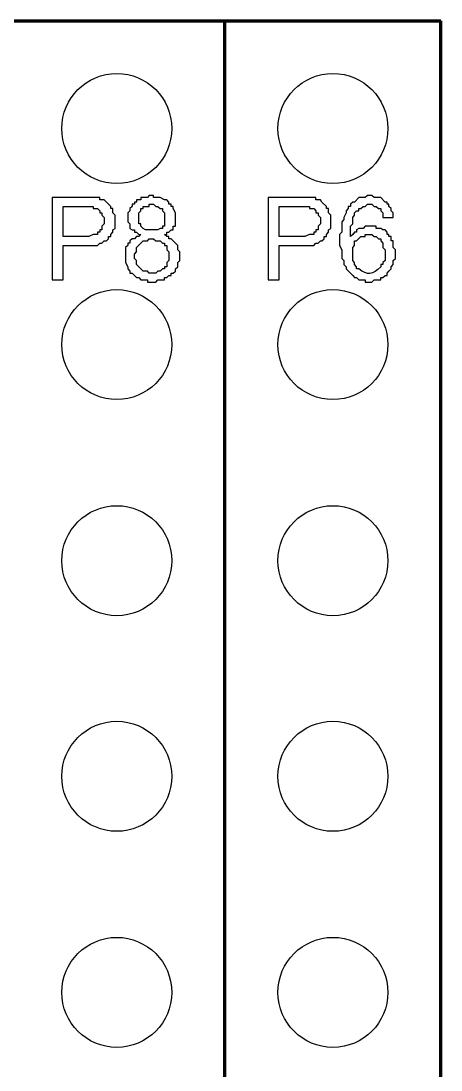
# Model space of a CAD drawing. Header units: millimetres. Extents: x -109 to -14.2, y -107.5 to -24.7.
# Drawn here: x -71.87 to -66.93, y -53.06 to -40.72 of the extents above; entities that cross this region are included whole.
import ezdxf

# ---------------------------------------------------------------- set-up
doc = ezdxf.new("R2010")
doc.units = ezdxf.units.MM
doc.header["$MEASUREMENT"] = 0
doc.layers.add('layer 1', color=7, linetype='Continuous')

msp = doc.modelspace()

# ---------------------------------------------------------------- linework, layer by layer
at = {"layer": 'layer 1', "color": 0}
for centre in [(-70.745, -41.98), (-68.202, -41.98), (-70.745, -44.523), (-68.202, -44.523), (-70.745, -47.065), (-68.202, -47.065), (-70.745, -49.602), (-68.202, -49.602), (-70.745, -52.144), (-68.202, -52.144)]:
    msp.add_ellipse(centre, major_axis=(0, 0.647), ratio=1, dxfattribs=at)
at = {"layer": 'layer 1', "color": 0, "lineweight": 80}
msp.add_open_spline([(-80.651, -40.715), (-80.651, -40.715), (-72.009, -40.715), (-72.009, -40.715), (-72.009, -40.715), (-72.009, -40.715), (-69.473, -40.715), (-69.473, -40.715)], degree=3, knots=[0, 0, 0, 0, 0.333333, 0.333333, 0.333333, 0.333333, 1, 1, 1, 1], dxfattribs=at)
for points in [[(-69.473, -91.504), (-69.473, -91.504), (-69.473, -40.715), (-69.473, -40.715)], [(-69.473, -91.504), (-69.473, -91.504), (-69.473, -40.715), (-69.473, -40.715)], [(-69.473, -40.715), (-69.473, -40.715), (-66.931, -40.715), (-66.931, -40.715)], [(-66.931, -91.504), (-66.931, -91.504), (-66.931, -40.715), (-66.931, -40.715)]]:
    msp.add_open_spline(points, degree=3, dxfattribs=at)
at = {"layer": 'layer 1', "color": 0}
for points, knots in [([(-71.506, -43.761), (-71.506, -43.761), (-71.506, -42.793), (-71.506, -42.793), (-71.506, -42.793), (-71.506, -42.793), (-71.151, -42.793), (-71.151, -42.793), (-71.151, -42.793), (-71.091, -42.793), (-71.031, -42.793), (-70.97, -42.793), (-70.97, -42.793), (-70.97, -42.793), (-70.945, -42.793), (-70.945, -42.793), (-70.945, -42.793), (-70.945, -42.793), (-70.945, -42.819), (-70.945, -42.819), (-70.945, -42.819), (-70.945, -42.819), (-70.893, -42.819), (-70.893, -42.819), (-70.893, -42.819), (-70.893, -42.819), (-70.816, -42.896), (-70.816, -42.896), (-70.816, -42.896), (-70.816, -42.896), (-70.816, -42.922), (-70.816, -42.922), (-70.816, -42.922), (-70.816, -42.922), (-70.79, -42.922), (-70.79, -42.922), (-70.79, -42.922), (-70.79, -42.922), (-70.79, -42.974), (-70.79, -42.974), (-70.79, -42.974), (-70.79, -42.974), (-70.764, -43), (-70.764, -43), (-70.764, -43), (-70.764, -43), (-70.764, -43.155), (-70.764, -43.155), (-70.764, -43.155), (-70.764, -43.155), (-70.79, -43.174), (-70.79, -43.174), (-70.79, -43.174), (-70.79, -43.174), (-70.79, -43.2), (-70.79, -43.2), (-70.79, -43.2), (-70.79, -43.2), (-70.816, -43.226), (-70.816, -43.226), (-70.816, -43.226), (-70.816, -43.226), (-70.816, -43.251), (-70.816, -43.251), (-70.816, -43.251), (-70.816, -43.251), (-70.841, -43.251), (-70.841, -43.251), (-70.841, -43.251), (-70.841, -43.251), (-70.841, -43.277), (-70.841, -43.277), (-70.841, -43.277), (-70.841, -43.277), (-70.867, -43.303), (-70.867, -43.303), (-70.867, -43.303), (-70.867, -43.303), (-70.893, -43.303), (-70.893, -43.303), (-70.893, -43.303), (-70.893, -43.303), (-70.919, -43.329), (-70.919, -43.329), (-70.919, -43.329), (-70.919, -43.329), (-70.945, -43.329), (-70.945, -43.329), (-70.945, -43.329), (-70.945, -43.329), (-70.97, -43.355), (-70.97, -43.355), (-70.97, -43.355), (-70.97, -43.355), (-71.377, -43.355), (-71.377, -43.355), (-71.377, -43.355), (-71.377, -43.355), (-71.377, -43.761), (-71.377, -43.761), (-71.377, -43.761), (-71.377, -43.761), (-71.506, -43.761), (-71.506, -43.761)], [0, 0, 0, 0, 0.037037, 0.037037, 0.037037, 0.037037, 0.074074, 0.074074, 0.074074, 0.074074, 0.111111, 0.111111, 0.111111, 0.111111, 0.148148, 0.148148, 0.148148, 0.148148, 0.185185, 0.185185, 0.185185, 0.185185, 0.222222, 0.222222, 0.222222, 0.222222, 0.259259, 0.259259, 0.259259, 0.259259, 0.296296, 0.296296, 0.296296, 0.296296, 0.333333, 0.333333, 0.333333, 0.333333, 0.37037, 0.37037, 0.37037, 0.37037, 0.407407, 0.407407, 0.407407, 0.407407, 0.444444, 0.444444, 0.444444, 0.444444, 0.481481, 0.481481, 0.481481, 0.481481, 0.518519, 0.518519, 0.518519, 0.518519, 0.555556, 0.555556, 0.555556, 0.555556, 0.592593, 0.592593, 0.592593, 0.592593, 0.62963, 0.62963, 0.62963, 0.62963, 0.666667, 0.666667, 0.666667, 0.666667, 0.703704, 0.703704, 0.703704, 0.703704, 0.740741, 0.740741, 0.740741, 0.740741, 0.777778, 0.777778, 0.777778, 0.777778, 0.814815, 0.814815, 0.814815, 0.814815, 0.851852, 0.851852, 0.851852, 0.851852, 0.888889, 0.888889, 0.888889, 0.888889, 0.925926, 0.925926, 0.925926, 0.925926, 1, 1, 1, 1]), ([(-70.461, -43.226), (-70.461, -43.226), (-70.486, -43.226), (-70.486, -43.226), (-70.486, -43.226), (-70.486, -43.226), (-70.512, -43.2), (-70.512, -43.2), (-70.512, -43.2), (-70.512, -43.2), (-70.538, -43.2), (-70.538, -43.2), (-70.538, -43.2), (-70.538, -43.2), (-70.538, -43.174), (-70.538, -43.174), (-70.538, -43.174), (-70.538, -43.174), (-70.564, -43.174), (-70.564, -43.174), (-70.564, -43.174), (-70.564, -43.174), (-70.59, -43.155), (-70.59, -43.155), (-70.59, -43.155), (-70.59, -43.155), (-70.59, -43.103), (-70.59, -43.103), (-70.59, -43.103), (-70.59, -43.103), (-70.616, -43.077), (-70.616, -43.077), (-70.616, -43.077), (-70.616, -43.077), (-70.616, -42.974), (-70.616, -42.974), (-70.616, -42.974), (-70.616, -42.974), (-70.59, -42.948), (-70.59, -42.948), (-70.59, -42.948), (-70.59, -42.948), (-70.59, -42.922), (-70.59, -42.922), (-70.59, -42.922), (-70.59, -42.922), (-70.564, -42.896), (-70.564, -42.896), (-70.564, -42.896), (-70.564, -42.896), (-70.564, -42.871), (-70.564, -42.871), (-70.564, -42.871), (-70.564, -42.871), (-70.538, -42.871), (-70.538, -42.871), (-70.538, -42.871), (-70.538, -42.871), (-70.538, -42.845), (-70.538, -42.845), (-70.538, -42.845), (-70.538, -42.845), (-70.512, -42.845), (-70.512, -42.845), (-70.512, -42.845), (-70.512, -42.845), (-70.512, -42.819), (-70.512, -42.819), (-70.512, -42.819), (-70.512, -42.819), (-70.461, -42.819), (-70.461, -42.819), (-70.461, -42.819), (-70.461, -42.819), (-70.461, -42.793), (-70.461, -42.793), (-70.461, -42.793), (-70.461, -42.793), (-70.383, -42.793), (-70.383, -42.793), (-70.383, -42.793), (-70.383, -42.793), (-70.364, -42.767), (-70.364, -42.767), (-70.364, -42.767), (-70.364, -42.767), (-70.312, -42.767), (-70.312, -42.767), (-70.312, -42.767), (-70.312, -42.767), (-70.312, -42.793), (-70.312, -42.793), (-70.312, -42.793), (-70.312, -42.793), (-70.235, -42.793), (-70.235, -42.793), (-70.235, -42.793), (-70.235, -42.793), (-70.183, -42.819), (-70.183, -42.819), (-70.183, -42.819), (-70.183, -42.819), (-70.157, -42.819), (-70.157, -42.819), (-70.157, -42.819), (-70.157, -42.819), (-70.132, -42.845), (-70.132, -42.845), (-70.132, -42.845), (-70.132, -42.845), (-70.132, -42.871), (-70.132, -42.871), (-70.132, -42.871), (-70.132, -42.871), (-70.106, -42.871), (-70.106, -42.871), (-70.106, -42.871), (-70.106, -42.871), (-70.106, -42.896), (-70.106, -42.896), (-70.106, -42.896), (-70.106, -42.896), (-70.08, -42.896), (-70.08, -42.896), (-70.08, -42.896), (-70.08, -42.896), (-70.08, -42.922), (-70.08, -42.922), (-70.08, -42.922), (-70.08, -42.922), (-70.054, -42.974), (-70.054, -42.974), (-70.054, -42.974), (-70.054, -42.974), (-70.054, -43.129), (-70.054, -43.129), (-70.054, -43.129), (-70.054, -43.129), (-70.08, -43.129), (-70.08, -43.129), (-70.08, -43.129), (-70.08, -43.129), (-70.08, -43.174), (-70.08, -43.174), (-70.08, -43.174), (-70.08, -43.174), (-70.106, -43.174), (-70.106, -43.174), (-70.106, -43.174), (-70.106, -43.174), (-70.132, -43.2), (-70.132, -43.2), (-70.132, -43.2), (-70.132, -43.2), (-70.157, -43.2), (-70.157, -43.2), (-70.157, -43.2), (-70.157, -43.2), (-70.157, -43.226), (-70.157, -43.226), (-70.157, -43.226), (-70.157, -43.226), (-70.183, -43.226), (-70.183, -43.226), (-70.183, -43.226), (-70.183, -43.226), (-70.157, -43.251), (-70.157, -43.251), (-70.157, -43.251), (-70.157, -43.251), (-70.132, -43.251), (-70.132, -43.251), (-70.132, -43.251), (-70.132, -43.251), (-70.132, -43.277), (-70.132, -43.277), (-70.132, -43.277), (-70.132, -43.277), (-70.106, -43.277), (-70.106, -43.277), (-70.106, -43.277), (-70.106, -43.277), (-70.028, -43.355), (-70.028, -43.355), (-70.028, -43.355), (-70.028, -43.355), (-70.028, -43.406), (-70.028, -43.406), (-70.028, -43.406), (-70.028, -43.406), (-70.002, -43.432), (-70.002, -43.432), (-70.002, -43.432), (-70.002, -43.432), (-70.002, -43.535), (-70.002, -43.535), (-70.002, -43.535), (-70.002, -43.535), (-70.028, -43.555), (-70.028, -43.555), (-70.028, -43.555), (-70.028, -43.555), (-70.028, -43.606), (-70.028, -43.606), (-70.028, -43.606), (-70.028, -43.606), (-70.054, -43.632), (-70.054, -43.632), (-70.054, -43.632), (-70.054, -43.632), (-70.054, -43.658), (-70.054, -43.658), (-70.054, -43.658), (-70.054, -43.658), (-70.08, -43.684), (-70.08, -43.684), (-70.08, -43.684), (-70.08, -43.684), (-70.106, -43.684), (-70.106, -43.684), (-70.106, -43.684), (-70.106, -43.684), (-70.106, -43.71), (-70.106, -43.71), (-70.106, -43.71), (-70.106, -43.71), (-70.132, -43.71), (-70.132, -43.71), (-70.132, -43.71), (-70.132, -43.71), (-70.157, -43.735), (-70.157, -43.735), (-70.157, -43.735), (-70.157, -43.735), (-70.183, -43.735), (-70.183, -43.735), (-70.183, -43.735), (-70.183, -43.735), (-70.183, -43.761), (-70.183, -43.761), (-70.183, -43.761), (-70.183, -43.761), (-70.261, -43.761), (-70.261, -43.761), (-70.261, -43.761), (-70.261, -43.761), (-70.286, -43.787), (-70.286, -43.787), (-70.286, -43.787), (-70.286, -43.787), (-70.383, -43.787), (-70.383, -43.787), (-70.383, -43.787), (-70.383, -43.787), (-70.383, -43.761), (-70.383, -43.761), (-70.383, -43.761), (-70.383, -43.761), (-70.461, -43.761), (-70.461, -43.761), (-70.461, -43.761), (-70.461, -43.761), (-70.486, -43.735), (-70.486, -43.735), (-70.486, -43.735), (-70.486, -43.735), (-70.512, -43.735), (-70.512, -43.735), (-70.512, -43.735), (-70.512, -43.735), (-70.564, -43.684), (-70.564, -43.684), (-70.564, -43.684), (-70.564, -43.684), (-70.59, -43.684), (-70.59, -43.684), (-70.59, -43.684), (-70.59, -43.684), (-70.59, -43.658), (-70.59, -43.658), (-70.59, -43.658), (-70.59, -43.658), (-70.616, -43.632), (-70.616, -43.632), (-70.616, -43.632), (-70.616, -43.632), (-70.616, -43.606), (-70.616, -43.606), (-70.616, -43.606), (-70.616, -43.606), (-70.641, -43.555), (-70.641, -43.555), (-70.641, -43.555), (-70.641, -43.555), (-70.641, -43.381), (-70.641, -43.381), (-70.641, -43.381), (-70.641, -43.381), (-70.616, -43.355), (-70.616, -43.355), (-70.616, -43.355), (-70.616, -43.355), (-70.616, -43.329), (-70.616, -43.329), (-70.616, -43.329), (-70.616, -43.329), (-70.59, -43.329), (-70.59, -43.329), (-70.59, -43.329), (-70.59, -43.329), (-70.59, -43.303), (-70.59, -43.303), (-70.59, -43.303), (-70.59, -43.303), (-70.564, -43.277), (-70.564, -43.277), (-70.564, -43.277), (-70.564, -43.277), (-70.538, -43.277), (-70.538, -43.277), (-70.538, -43.277), (-70.538, -43.277), (-70.512, -43.251), (-70.512, -43.251), (-70.512, -43.251), (-70.512, -43.251), (-70.486, -43.251), (-70.486, -43.251), (-70.486, -43.251), (-70.486, -43.251), (-70.461, -43.226), (-70.461, -43.226)], [0, 0, 0, 0, 0.011905, 0.011905, 0.011905, 0.011905, 0.02381, 0.02381, 0.02381, 0.02381, 0.035714, 0.035714, 0.035714, 0.035714, 0.047619, 0.047619, 0.047619, 0.047619, 0.059524, 0.059524, 0.059524, 0.059524, 0.071429, 0.071429, 0.071429, 0.071429, 0.083333, 0.083333, 0.083333, 0.083333, 0.095238, 0.095238, 0.095238, 0.095238, 0.107143, 0.107143, 0.107143, 0.107143, 0.119048, 0.119048, 0.119048, 0.119048, 0.130952, 0.130952, 0.130952, 0.130952, 0.142857, 0.142857, 0.142857, 0.142857, 0.154762, 0.154762, 0.154762, 0.154762, 0.166667, 0.166667, 0.166667, 0.166667, 0.178571, 0.178571, 0.178571, 0.178571, 0.190476, 0.190476, 0.190476, 0.190476, 0.202381, 0.202381, 0.202381, 0.202381, 0.214286, 0.214286, 0.214286, 0.214286, 0.22619, 0.22619, 0.22619, 0.22619, 0.238095, 0.238095, 0.238095, 0.238095, 0.25, 0.25, 0.25, 0.25, 0.261905, 0.261905, 0.261905, 0.261905, 0.27381, 0.27381, 0.27381, 0.27381, 0.285714, 0.285714, 0.285714, 0.285714, 0.297619, 0.297619, 0.297619, 0.297619, 0.309524, 0.309524, 0.309524, 0.309524, 0.321429, 0.321429, 0.321429, 0.321429, 0.333333, 0.333333, 0.333333, 0.333333, 0.345238, 0.345238, 0.345238, 0.345238, 0.357143, 0.357143, 0.357143, 0.357143, 0.369048, 0.369048, 0.369048, 0.369048, 0.380952, 0.380952, 0.380952, 0.380952, 0.392857, 0.392857, 0.392857, 0.392857, 0.404762, 0.404762, 0.404762, 0.404762, 0.416667, 0.416667, 0.416667, 0.416667, 0.428571, 0.428571, 0.428571, 0.428571, 0.440476, 0.440476, 0.440476, 0.440476, 0.452381, 0.452381, 0.452381, 0.452381, 0.464286, 0.464286, 0.464286, 0.464286, 0.47619, 0.47619, 0.47619, 0.47619, 0.488095, 0.488095, 0.488095, 0.488095, 0.5, 0.5, 0.5, 0.5, 0.511905, 0.511905, 0.511905, 0.511905, 0.52381, 0.52381, 0.52381, 0.52381, 0.535714, 0.535714, 0.535714, 0.535714, 0.547619, 0.547619, 0.547619, 0.547619, 0.559524, 0.559524, 0.559524, 0.559524, 0.571429, 0.571429, 0.571429, 0.571429, 0.583333, 0.583333, 0.583333, 0.583333, 0.595238, 0.595238, 0.595238, 0.595238, 0.607143, 0.607143, 0.607143, 0.607143, 0.619048, 0.619048, 0.619048, 0.619048, 0.630952, 0.630952, 0.630952, 0.630952, 0.642857, 0.642857, 0.642857, 0.642857, 0.654762, 0.654762, 0.654762, 0.654762, 0.666667, 0.666667, 0.666667, 0.666667, 0.678571, 0.678571, 0.678571, 0.678571, 0.690476, 0.690476, 0.690476, 0.690476, 0.702381, 0.702381, 0.702381, 0.702381, 0.714286, 0.714286, 0.714286, 0.714286, 0.72619, 0.72619, 0.72619, 0.72619, 0.738095, 0.738095, 0.738095, 0.738095, 0.75, 0.75, 0.75, 0.75, 0.761905, 0.761905, 0.761905, 0.761905, 0.77381, 0.77381, 0.77381, 0.77381, 0.785714, 0.785714, 0.785714, 0.785714, 0.797619, 0.797619, 0.797619, 0.797619, 0.809524, 0.809524, 0.809524, 0.809524, 0.821429, 0.821429, 0.821429, 0.821429, 0.833333, 0.833333, 0.833333, 0.833333, 0.845238, 0.845238, 0.845238, 0.845238, 0.857143, 0.857143, 0.857143, 0.857143, 0.869048, 0.869048, 0.869048, 0.869048, 0.880952, 0.880952, 0.880952, 0.880952, 0.892857, 0.892857, 0.892857, 0.892857, 0.904762, 0.904762, 0.904762, 0.904762, 0.916667, 0.916667, 0.916667, 0.916667, 0.928571, 0.928571, 0.928571, 0.928571, 0.940476, 0.940476, 0.940476, 0.940476, 0.952381, 0.952381, 0.952381, 0.952381, 0.964286, 0.964286, 0.964286, 0.964286, 0.97619, 0.97619, 0.97619, 0.97619, 1, 1, 1, 1]), ([(-68.963, -43.761), (-68.963, -43.761), (-68.963, -42.793), (-68.963, -42.793), (-68.963, -42.793), (-68.963, -42.793), (-68.609, -42.793), (-68.609, -42.793), (-68.609, -42.793), (-68.548, -42.793), (-68.488, -42.793), (-68.428, -42.793), (-68.428, -42.793), (-68.428, -42.793), (-68.402, -42.793), (-68.402, -42.793), (-68.402, -42.793), (-68.402, -42.793), (-68.402, -42.819), (-68.402, -42.819), (-68.402, -42.819), (-68.402, -42.819), (-68.35, -42.819), (-68.35, -42.819), (-68.35, -42.819), (-68.35, -42.819), (-68.331, -42.845), (-68.331, -42.845), (-68.331, -42.845), (-68.331, -42.845), (-68.279, -42.896), (-68.279, -42.896), (-68.279, -42.896), (-68.279, -42.896), (-68.279, -42.922), (-68.279, -42.922), (-68.279, -42.922), (-68.279, -42.922), (-68.254, -42.922), (-68.254, -42.922), (-68.254, -42.922), (-68.254, -42.922), (-68.254, -42.974), (-68.254, -42.974), (-68.254, -42.974), (-68.254, -42.974), (-68.228, -43), (-68.228, -43), (-68.228, -43), (-68.228, -43), (-68.228, -43.155), (-68.228, -43.155), (-68.228, -43.155), (-68.228, -43.155), (-68.254, -43.174), (-68.254, -43.174), (-68.254, -43.174), (-68.254, -43.174), (-68.254, -43.2), (-68.254, -43.2), (-68.254, -43.2), (-68.254, -43.2), (-68.279, -43.226), (-68.279, -43.226), (-68.279, -43.226), (-68.279, -43.226), (-68.279, -43.251), (-68.279, -43.251), (-68.279, -43.251), (-68.279, -43.251), (-68.305, -43.251), (-68.305, -43.251), (-68.305, -43.251), (-68.305, -43.251), (-68.305, -43.277), (-68.305, -43.277), (-68.305, -43.277), (-68.305, -43.277), (-68.331, -43.303), (-68.331, -43.303), (-68.331, -43.303), (-68.331, -43.303), (-68.35, -43.303), (-68.35, -43.303), (-68.35, -43.303), (-68.35, -43.303), (-68.376, -43.329), (-68.376, -43.329), (-68.376, -43.329), (-68.376, -43.329), (-68.402, -43.329), (-68.402, -43.329), (-68.402, -43.329), (-68.402, -43.329), (-68.428, -43.355), (-68.428, -43.355), (-68.428, -43.355), (-68.428, -43.355), (-68.834, -43.355), (-68.834, -43.355), (-68.834, -43.355), (-68.834, -43.355), (-68.834, -43.761), (-68.834, -43.761), (-68.834, -43.761), (-68.834, -43.761), (-68.963, -43.761), (-68.963, -43.761)], [0, 0, 0, 0, 0.035714, 0.035714, 0.035714, 0.035714, 0.071429, 0.071429, 0.071429, 0.071429, 0.107143, 0.107143, 0.107143, 0.107143, 0.142857, 0.142857, 0.142857, 0.142857, 0.178571, 0.178571, 0.178571, 0.178571, 0.214286, 0.214286, 0.214286, 0.214286, 0.25, 0.25, 0.25, 0.25, 0.285714, 0.285714, 0.285714, 0.285714, 0.321429, 0.321429, 0.321429, 0.321429, 0.357143, 0.357143, 0.357143, 0.357143, 0.392857, 0.392857, 0.392857, 0.392857, 0.428571, 0.428571, 0.428571, 0.428571, 0.464286, 0.464286, 0.464286, 0.464286, 0.5, 0.5, 0.5, 0.5, 0.535714, 0.535714, 0.535714, 0.535714, 0.571429, 0.571429, 0.571429, 0.571429, 0.607143, 0.607143, 0.607143, 0.607143, 0.642857, 0.642857, 0.642857, 0.642857, 0.678571, 0.678571, 0.678571, 0.678571, 0.714286, 0.714286, 0.714286, 0.714286, 0.75, 0.75, 0.75, 0.75, 0.785714, 0.785714, 0.785714, 0.785714, 0.821429, 0.821429, 0.821429, 0.821429, 0.857143, 0.857143, 0.857143, 0.857143, 0.892857, 0.892857, 0.892857, 0.892857, 0.928571, 0.928571, 0.928571, 0.928571, 1, 1, 1, 1]), ([(-67.492, -43.026), (-67.492, -43.026), (-67.615, -43.026), (-67.615, -43.026), (-67.615, -43.026), (-67.615, -43.026), (-67.615, -42.974), (-67.615, -42.974), (-67.615, -42.974), (-67.615, -42.974), (-67.64, -42.948), (-67.64, -42.948), (-67.64, -42.948), (-67.64, -42.948), (-67.64, -42.922), (-67.64, -42.922), (-67.64, -42.922), (-67.64, -42.922), (-67.666, -42.922), (-67.666, -42.922), (-67.666, -42.922), (-67.666, -42.922), (-67.692, -42.896), (-67.692, -42.896), (-67.692, -42.896), (-67.692, -42.896), (-67.718, -42.896), (-67.718, -42.896), (-67.718, -42.896), (-67.718, -42.896), (-67.744, -42.871), (-67.744, -42.871), (-67.744, -42.871), (-67.744, -42.871), (-67.795, -42.871), (-67.795, -42.871), (-67.795, -42.871), (-67.795, -42.871), (-67.821, -42.896), (-67.821, -42.896), (-67.821, -42.896), (-67.821, -42.896), (-67.847, -42.896), (-67.847, -42.896), (-67.847, -42.896), (-67.847, -42.896), (-67.873, -42.922), (-67.873, -42.922), (-67.873, -42.922), (-67.873, -42.922), (-67.899, -42.922), (-67.899, -42.922), (-67.899, -42.922), (-67.899, -42.922), (-67.899, -42.948), (-67.899, -42.948), (-67.899, -42.948), (-67.899, -42.948), (-67.924, -42.948), (-67.924, -42.948), (-67.924, -42.948), (-67.924, -42.948), (-67.95, -42.974), (-67.95, -42.974), (-67.95, -42.974), (-67.95, -42.974), (-67.95, -43), (-67.95, -43), (-67.95, -43), (-67.95, -43), (-67.97, -43.026), (-67.97, -43.026), (-67.97, -43.026), (-67.97, -43.026), (-67.97, -43.103), (-67.97, -43.103), (-67.97, -43.103), (-67.97, -43.103), (-67.995, -43.129), (-67.995, -43.129), (-67.995, -43.129), (-67.995, -43.129), (-67.995, -43.251), (-67.995, -43.251), (-67.995, -43.251), (-67.995, -43.251), (-67.97, -43.226), (-67.97, -43.226), (-67.97, -43.226), (-67.97, -43.226), (-67.95, -43.2), (-67.95, -43.2), (-67.95, -43.2), (-67.95, -43.2), (-67.924, -43.2), (-67.924, -43.2), (-67.924, -43.2), (-67.924, -43.2), (-67.924, -43.174), (-67.924, -43.174), (-67.924, -43.174), (-67.924, -43.174), (-67.899, -43.155), (-67.899, -43.155), (-67.899, -43.155), (-67.899, -43.155), (-67.847, -43.155), (-67.847, -43.155), (-67.847, -43.155), (-67.847, -43.155), (-67.821, -43.129), (-67.821, -43.129), (-67.821, -43.129), (-67.821, -43.129), (-67.692, -43.129), (-67.692, -43.129), (-67.692, -43.129), (-67.692, -43.129), (-67.692, -43.155), (-67.692, -43.155), (-67.692, -43.155), (-67.692, -43.155), (-67.64, -43.155), (-67.64, -43.155), (-67.64, -43.155), (-67.64, -43.155), (-67.615, -43.174), (-67.615, -43.174), (-67.615, -43.174), (-67.615, -43.174), (-67.589, -43.174), (-67.589, -43.174), (-67.589, -43.174), (-67.589, -43.174), (-67.563, -43.2), (-67.563, -43.2), (-67.563, -43.2), (-67.563, -43.2), (-67.563, -43.226), (-67.563, -43.226), (-67.563, -43.226), (-67.563, -43.226), (-67.544, -43.226), (-67.544, -43.226), (-67.544, -43.226), (-67.544, -43.226), (-67.544, -43.251), (-67.544, -43.251), (-67.544, -43.251), (-67.544, -43.251), (-67.518, -43.251), (-67.518, -43.251), (-67.518, -43.251), (-67.518, -43.251), (-67.518, -43.303), (-67.518, -43.303), (-67.518, -43.303), (-67.518, -43.303), (-67.492, -43.303), (-67.492, -43.303), (-67.492, -43.303), (-67.492, -43.303), (-67.492, -43.381), (-67.492, -43.381), (-67.492, -43.381), (-67.492, -43.381), (-67.466, -43.406), (-67.466, -43.406), (-67.466, -43.406), (-67.466, -43.406), (-67.466, -43.51), (-67.466, -43.51), (-67.466, -43.51), (-67.466, -43.51), (-67.492, -43.535), (-67.492, -43.535), (-67.492, -43.535), (-67.492, -43.535), (-67.492, -43.581), (-67.492, -43.581), (-67.492, -43.581), (-67.492, -43.581), (-67.518, -43.606), (-67.518, -43.606), (-67.518, -43.606), (-67.518, -43.606), (-67.518, -43.632), (-67.518, -43.632), (-67.518, -43.632), (-67.518, -43.632), (-67.544, -43.658), (-67.544, -43.658), (-67.544, -43.658), (-67.544, -43.658), (-67.563, -43.684), (-67.563, -43.684), (-67.563, -43.684), (-67.563, -43.684), (-67.563, -43.71), (-67.563, -43.71), (-67.563, -43.71), (-67.563, -43.71), (-67.589, -43.71), (-67.589, -43.71), (-67.589, -43.71), (-67.589, -43.71), (-67.615, -43.735), (-67.615, -43.735), (-67.615, -43.735), (-67.615, -43.735), (-67.64, -43.735), (-67.64, -43.735), (-67.64, -43.735), (-67.64, -43.735), (-67.64, -43.761), (-67.64, -43.761), (-67.64, -43.761), (-67.64, -43.761), (-67.718, -43.761), (-67.718, -43.761), (-67.718, -43.761), (-67.718, -43.761), (-67.744, -43.787), (-67.744, -43.787), (-67.744, -43.787), (-67.744, -43.787), (-67.821, -43.787), (-67.821, -43.787), (-67.821, -43.787), (-67.821, -43.787), (-67.821, -43.761), (-67.821, -43.761), (-67.821, -43.761), (-67.821, -43.761), (-67.899, -43.761), (-67.899, -43.761), (-67.899, -43.761), (-67.899, -43.761), (-67.924, -43.735), (-67.924, -43.735), (-67.924, -43.735), (-67.924, -43.735), (-67.95, -43.735), (-67.95, -43.735), (-67.95, -43.735), (-67.95, -43.735), (-67.97, -43.71), (-67.97, -43.71), (-67.97, -43.71), (-67.97, -43.71), (-68.047, -43.632), (-68.047, -43.632), (-68.047, -43.632), (-68.047, -43.632), (-68.047, -43.606), (-68.047, -43.606), (-68.047, -43.606), (-68.047, -43.606), (-68.073, -43.581), (-68.073, -43.581), (-68.073, -43.581), (-68.073, -43.581), (-68.073, -43.535), (-68.073, -43.535), (-68.073, -43.535), (-68.073, -43.535), (-68.099, -43.51), (-68.099, -43.51), (-68.099, -43.51), (-68.099, -43.51), (-68.099, -43.406), (-68.099, -43.406), (-68.099, -43.406), (-68.099, -43.406), (-68.125, -43.355), (-68.125, -43.355), (-68.125, -43.355), (-68.125, -43.355), (-68.125, -43.226), (-68.125, -43.226), (-68.125, -43.226), (-68.125, -43.226), (-68.099, -43.2), (-68.099, -43.2), (-68.099, -43.2), (-68.099, -43.2), (-68.099, -43.077), (-68.099, -43.077), (-68.099, -43.077), (-68.099, -43.077), (-68.073, -43.051), (-68.073, -43.051), (-68.073, -43.051), (-68.073, -43.051), (-68.073, -43.026), (-68.073, -43.026), (-68.073, -43.026), (-68.073, -43.026), (-68.047, -42.974), (-68.047, -42.974), (-68.047, -42.974), (-68.047, -42.974), (-68.047, -42.948), (-68.047, -42.948), (-68.047, -42.948), (-68.047, -42.948), (-68.021, -42.922), (-68.021, -42.922), (-68.021, -42.922), (-68.021, -42.922), (-68.021, -42.896), (-68.021, -42.896), (-68.021, -42.896), (-68.021, -42.896), (-67.995, -42.896), (-67.995, -42.896), (-67.995, -42.896), (-67.995, -42.896), (-67.995, -42.871), (-67.995, -42.871), (-67.995, -42.871), (-67.995, -42.871), (-67.97, -42.845), (-67.97, -42.845), (-67.97, -42.845), (-67.97, -42.845), (-67.95, -42.845), (-67.95, -42.845), (-67.95, -42.845), (-67.95, -42.845), (-67.899, -42.793), (-67.899, -42.793), (-67.899, -42.793), (-67.899, -42.793), (-67.821, -42.793), (-67.821, -42.793), (-67.821, -42.793), (-67.821, -42.793), (-67.795, -42.767), (-67.795, -42.767), (-67.795, -42.767), (-67.795, -42.767), (-67.744, -42.767), (-67.744, -42.767), (-67.744, -42.767), (-67.744, -42.767), (-67.718, -42.793), (-67.718, -42.793), (-67.718, -42.793), (-67.718, -42.793), (-67.64, -42.793), (-67.64, -42.793), (-67.64, -42.793), (-67.64, -42.793), (-67.589, -42.845), (-67.589, -42.845), (-67.589, -42.845), (-67.589, -42.845), (-67.563, -42.845), (-67.563, -42.845), (-67.563, -42.845), (-67.563, -42.845), (-67.563, -42.871), (-67.563, -42.871), (-67.563, -42.871), (-67.563, -42.871), (-67.544, -42.871), (-67.544, -42.871), (-67.544, -42.871), (-67.544, -42.871), (-67.544, -42.896), (-67.544, -42.896), (-67.544, -42.896), (-67.544, -42.896), (-67.518, -42.922), (-67.518, -42.922), (-67.518, -42.922), (-67.518, -42.922), (-67.518, -42.948), (-67.518, -42.948), (-67.518, -42.948), (-67.518, -42.948), (-67.492, -42.974), (-67.492, -42.974), (-67.492, -42.974), (-67.492, -42.974), (-67.492, -43.026), (-67.492, -43.026)], [0, 0, 0, 0, 0.010204, 0.010204, 0.010204, 0.010204, 0.020408, 0.020408, 0.020408, 0.020408, 0.030612, 0.030612, 0.030612, 0.030612, 0.040816, 0.040816, 0.040816, 0.040816, 0.05102, 0.05102, 0.05102, 0.05102, 0.061224, 0.061224, 0.061224, 0.061224, 0.071429, 0.071429, 0.071429, 0.071429, 0.081633, 0.081633, 0.081633, 0.081633, 0.091837, 0.091837, 0.091837, 0.091837, 0.102041, 0.102041, 0.102041, 0.102041, 0.112245, 0.112245, 0.112245, 0.112245, 0.122449, 0.122449, 0.122449, 0.122449, 0.132653, 0.132653, 0.132653, 0.132653, 0.142857, 0.142857, 0.142857, 0.142857, 0.153061, 0.153061, 0.153061, 0.153061, 0.163265, 0.163265, 0.163265, 0.163265, 0.173469, 0.173469, 0.173469, 0.173469, 0.183673, 0.183673, 0.183673, 0.183673, 0.193878, 0.193878, 0.193878, 0.193878, 0.204082, 0.204082, 0.204082, 0.204082, 0.214286, 0.214286, 0.214286, 0.214286, 0.22449, 0.22449, 0.22449, 0.22449, 0.234694, 0.234694, 0.234694, 0.234694, 0.244898, 0.244898, 0.244898, 0.244898, 0.255102, 0.255102, 0.255102, 0.255102, 0.265306, 0.265306, 0.265306, 0.265306, 0.27551, 0.27551, 0.27551, 0.27551, 0.285714, 0.285714, 0.285714, 0.285714, 0.295918, 0.295918, 0.295918, 0.295918, 0.306122, 0.306122, 0.306122, 0.306122, 0.316327, 0.316327, 0.316327, 0.316327, 0.326531, 0.326531, 0.326531, 0.326531, 0.336735, 0.336735, 0.336735, 0.336735, 0.346939, 0.346939, 0.346939, 0.346939, 0.357143, 0.357143, 0.357143, 0.357143, 0.367347, 0.367347, 0.367347, 0.367347, 0.377551, 0.377551, 0.377551, 0.377551, 0.387755, 0.387755, 0.387755, 0.387755, 0.397959, 0.397959, 0.397959, 0.397959, 0.408163, 0.408163, 0.408163, 0.408163, 0.418367, 0.418367, 0.418367, 0.418367, 0.428571, 0.428571, 0.428571, 0.428571, 0.438776, 0.438776, 0.438776, 0.438776, 0.44898, 0.44898, 0.44898, 0.44898, 0.459184, 0.459184, 0.459184, 0.459184, 0.469388, 0.469388, 0.469388, 0.469388, 0.479592, 0.479592, 0.479592, 0.479592, 0.489796, 0.489796, 0.489796, 0.489796, 0.5, 0.5, 0.5, 0.5, 0.510204, 0.510204, 0.510204, 0.510204, 0.520408, 0.520408, 0.520408, 0.520408, 0.530612, 0.530612, 0.530612, 0.530612, 0.540816, 0.540816, 0.540816, 0.540816, 0.55102, 0.55102, 0.55102, 0.55102, 0.561224, 0.561224, 0.561224, 0.561224, 0.571429, 0.571429, 0.571429, 0.571429, 0.581633, 0.581633, 0.581633, 0.581633, 0.591837, 0.591837, 0.591837, 0.591837, 0.602041, 0.602041, 0.602041, 0.602041, 0.612245, 0.612245, 0.612245, 0.612245, 0.622449, 0.622449, 0.622449, 0.622449, 0.632653, 0.632653, 0.632653, 0.632653, 0.642857, 0.642857, 0.642857, 0.642857, 0.653061, 0.653061, 0.653061, 0.653061, 0.663265, 0.663265, 0.663265, 0.663265, 0.673469, 0.673469, 0.673469, 0.673469, 0.683673, 0.683673, 0.683673, 0.683673, 0.693878, 0.693878, 0.693878, 0.693878, 0.704082, 0.704082, 0.704082, 0.704082, 0.714286, 0.714286, 0.714286, 0.714286, 0.72449, 0.72449, 0.72449, 0.72449, 0.734694, 0.734694, 0.734694, 0.734694, 0.744898, 0.744898, 0.744898, 0.744898, 0.755102, 0.755102, 0.755102, 0.755102, 0.765306, 0.765306, 0.765306, 0.765306, 0.77551, 0.77551, 0.77551, 0.77551, 0.785714, 0.785714, 0.785714, 0.785714, 0.795918, 0.795918, 0.795918, 0.795918, 0.806122, 0.806122, 0.806122, 0.806122, 0.816327, 0.816327, 0.816327, 0.816327, 0.826531, 0.826531, 0.826531, 0.826531, 0.836735, 0.836735, 0.836735, 0.836735, 0.846939, 0.846939, 0.846939, 0.846939, 0.857143, 0.857143, 0.857143, 0.857143, 0.867347, 0.867347, 0.867347, 0.867347, 0.877551, 0.877551, 0.877551, 0.877551, 0.887755, 0.887755, 0.887755, 0.887755, 0.897959, 0.897959, 0.897959, 0.897959, 0.908163, 0.908163, 0.908163, 0.908163, 0.918367, 0.918367, 0.918367, 0.918367, 0.928571, 0.928571, 0.928571, 0.928571, 0.938776, 0.938776, 0.938776, 0.938776, 0.94898, 0.94898, 0.94898, 0.94898, 0.959184, 0.959184, 0.959184, 0.959184, 0.969388, 0.969388, 0.969388, 0.969388, 0.979592, 0.979592, 0.979592, 0.979592, 1, 1, 1, 1]), ([(-71.377, -43.251), (-71.377, -43.251), (-71.074, -43.251), (-71.074, -43.251), (-71.074, -43.251), (-71.074, -43.251), (-71.022, -43.226), (-71.022, -43.226), (-71.022, -43.226), (-71.022, -43.226), (-70.97, -43.226), (-70.97, -43.226), (-70.97, -43.226), (-70.97, -43.226), (-70.97, -43.2), (-70.97, -43.2), (-70.97, -43.2), (-70.97, -43.2), (-70.945, -43.2), (-70.945, -43.2), (-70.945, -43.2), (-70.945, -43.2), (-70.945, -43.174), (-70.945, -43.174), (-70.945, -43.174), (-70.945, -43.174), (-70.919, -43.174), (-70.919, -43.174), (-70.919, -43.174), (-70.919, -43.174), (-70.919, -43.129), (-70.919, -43.129), (-70.919, -43.129), (-70.919, -43.129), (-70.893, -43.103), (-70.893, -43.103), (-70.893, -43.103), (-70.893, -43.103), (-70.893, -43.026), (-70.893, -43.026), (-70.893, -43.026), (-70.893, -43.026), (-70.919, -43), (-70.919, -43), (-70.919, -43), (-70.919, -43), (-70.919, -42.974), (-70.919, -42.974), (-70.919, -42.974), (-70.919, -42.974), (-70.945, -42.974), (-70.945, -42.974), (-70.945, -42.974), (-70.945, -42.974), (-70.945, -42.948), (-70.945, -42.948), (-70.945, -42.948), (-70.945, -42.948), (-70.97, -42.922), (-70.97, -42.922), (-70.97, -42.922), (-70.97, -42.922), (-71.022, -42.922), (-71.022, -42.922), (-71.022, -42.922), (-71.022, -42.922), (-71.022, -42.896), (-71.022, -42.896), (-71.022, -42.896), (-71.022, -42.896), (-71.377, -42.896), (-71.377, -42.896), (-71.377, -42.896), (-71.377, -42.896), (-71.377, -43.251), (-71.377, -43.251)], [0, 0, 0, 0, 0.05, 0.05, 0.05, 0.05, 0.1, 0.1, 0.1, 0.1, 0.15, 0.15, 0.15, 0.15, 0.2, 0.2, 0.2, 0.2, 0.25, 0.25, 0.25, 0.25, 0.3, 0.3, 0.3, 0.3, 0.35, 0.35, 0.35, 0.35, 0.4, 0.4, 0.4, 0.4, 0.45, 0.45, 0.45, 0.45, 0.5, 0.5, 0.5, 0.5, 0.55, 0.55, 0.55, 0.55, 0.6, 0.6, 0.6, 0.6, 0.65, 0.65, 0.65, 0.65, 0.7, 0.7, 0.7, 0.7, 0.75, 0.75, 0.75, 0.75, 0.8, 0.8, 0.8, 0.8, 0.85, 0.85, 0.85, 0.85, 0.9, 0.9, 0.9, 0.9, 1, 1, 1, 1]), ([(-70.486, -43.026), (-70.486, -43.026), (-70.486, -43.103), (-70.486, -43.103), (-70.486, -43.103), (-70.486, -43.103), (-70.461, -43.103), (-70.461, -43.103), (-70.461, -43.103), (-70.461, -43.103), (-70.461, -43.129), (-70.461, -43.129), (-70.461, -43.129), (-70.461, -43.129), (-70.435, -43.155), (-70.435, -43.155), (-70.435, -43.155), (-70.435, -43.155), (-70.409, -43.174), (-70.409, -43.174), (-70.409, -43.174), (-70.409, -43.174), (-70.261, -43.174), (-70.261, -43.174), (-70.261, -43.174), (-70.261, -43.174), (-70.235, -43.155), (-70.235, -43.155), (-70.235, -43.155), (-70.235, -43.155), (-70.209, -43.155), (-70.209, -43.155), (-70.209, -43.155), (-70.209, -43.155), (-70.209, -43.129), (-70.209, -43.129), (-70.209, -43.129), (-70.209, -43.129), (-70.183, -43.129), (-70.183, -43.129), (-70.183, -43.129), (-70.183, -43.129), (-70.183, -42.974), (-70.183, -42.974), (-70.183, -42.974), (-70.183, -42.974), (-70.209, -42.948), (-70.209, -42.948), (-70.209, -42.948), (-70.209, -42.948), (-70.209, -42.922), (-70.209, -42.922), (-70.209, -42.922), (-70.209, -42.922), (-70.235, -42.922), (-70.235, -42.922), (-70.235, -42.922), (-70.235, -42.922), (-70.261, -42.896), (-70.261, -42.896), (-70.261, -42.896), (-70.261, -42.896), (-70.286, -42.896), (-70.286, -42.896), (-70.286, -42.896), (-70.286, -42.896), (-70.312, -42.871), (-70.312, -42.871), (-70.312, -42.871), (-70.312, -42.871), (-70.364, -42.871), (-70.364, -42.871), (-70.364, -42.871), (-70.364, -42.871), (-70.364, -42.896), (-70.364, -42.896), (-70.364, -42.896), (-70.364, -42.896), (-70.435, -42.896), (-70.435, -42.896), (-70.435, -42.896), (-70.435, -42.896), (-70.435, -42.922), (-70.435, -42.922), (-70.435, -42.922), (-70.435, -42.922), (-70.461, -42.922), (-70.461, -42.922), (-70.461, -42.922), (-70.461, -42.922), (-70.461, -42.948), (-70.461, -42.948), (-70.461, -42.948), (-70.461, -42.948), (-70.486, -42.974), (-70.486, -42.974), (-70.486, -42.974), (-70.486, -42.974), (-70.486, -43.026), (-70.486, -43.026)], [0, 0, 0, 0, 0.038462, 0.038462, 0.038462, 0.038462, 0.076923, 0.076923, 0.076923, 0.076923, 0.115385, 0.115385, 0.115385, 0.115385, 0.153846, 0.153846, 0.153846, 0.153846, 0.192308, 0.192308, 0.192308, 0.192308, 0.230769, 0.230769, 0.230769, 0.230769, 0.269231, 0.269231, 0.269231, 0.269231, 0.307692, 0.307692, 0.307692, 0.307692, 0.346154, 0.346154, 0.346154, 0.346154, 0.384615, 0.384615, 0.384615, 0.384615, 0.423077, 0.423077, 0.423077, 0.423077, 0.461538, 0.461538, 0.461538, 0.461538, 0.5, 0.5, 0.5, 0.5, 0.538462, 0.538462, 0.538462, 0.538462, 0.576923, 0.576923, 0.576923, 0.576923, 0.615385, 0.615385, 0.615385, 0.615385, 0.653846, 0.653846, 0.653846, 0.653846, 0.692308, 0.692308, 0.692308, 0.692308, 0.730769, 0.730769, 0.730769, 0.730769, 0.769231, 0.769231, 0.769231, 0.769231, 0.807692, 0.807692, 0.807692, 0.807692, 0.846154, 0.846154, 0.846154, 0.846154, 0.884615, 0.884615, 0.884615, 0.884615, 0.923077, 0.923077, 0.923077, 0.923077, 1, 1, 1, 1]), ([(-68.834, -43.251), (-68.834, -43.251), (-68.531, -43.251), (-68.531, -43.251), (-68.531, -43.251), (-68.531, -43.251), (-68.479, -43.226), (-68.479, -43.226), (-68.479, -43.226), (-68.479, -43.226), (-68.428, -43.226), (-68.428, -43.226), (-68.428, -43.226), (-68.428, -43.226), (-68.428, -43.2), (-68.428, -43.2), (-68.428, -43.2), (-68.428, -43.2), (-68.402, -43.2), (-68.402, -43.2), (-68.402, -43.2), (-68.402, -43.2), (-68.402, -43.174), (-68.402, -43.174), (-68.402, -43.174), (-68.402, -43.174), (-68.376, -43.174), (-68.376, -43.174), (-68.376, -43.174), (-68.376, -43.174), (-68.376, -43.129), (-68.376, -43.129), (-68.376, -43.129), (-68.376, -43.129), (-68.35, -43.103), (-68.35, -43.103), (-68.35, -43.103), (-68.35, -43.103), (-68.35, -43.026), (-68.35, -43.026), (-68.35, -43.026), (-68.35, -43.026), (-68.376, -43), (-68.376, -43), (-68.376, -43), (-68.376, -43), (-68.376, -42.974), (-68.376, -42.974), (-68.376, -42.974), (-68.376, -42.974), (-68.402, -42.974), (-68.402, -42.974), (-68.402, -42.974), (-68.402, -42.974), (-68.402, -42.948), (-68.402, -42.948), (-68.402, -42.948), (-68.402, -42.948), (-68.428, -42.922), (-68.428, -42.922), (-68.428, -42.922), (-68.428, -42.922), (-68.479, -42.922), (-68.479, -42.922), (-68.479, -42.922), (-68.479, -42.922), (-68.479, -42.896), (-68.479, -42.896), (-68.479, -42.896), (-68.479, -42.896), (-68.834, -42.896), (-68.834, -42.896), (-68.834, -42.896), (-68.834, -42.896), (-68.834, -43.251), (-68.834, -43.251)], [0, 0, 0, 0, 0.05, 0.05, 0.05, 0.05, 0.1, 0.1, 0.1, 0.1, 0.15, 0.15, 0.15, 0.15, 0.2, 0.2, 0.2, 0.2, 0.25, 0.25, 0.25, 0.25, 0.3, 0.3, 0.3, 0.3, 0.35, 0.35, 0.35, 0.35, 0.4, 0.4, 0.4, 0.4, 0.45, 0.45, 0.45, 0.45, 0.5, 0.5, 0.5, 0.5, 0.55, 0.55, 0.55, 0.55, 0.6, 0.6, 0.6, 0.6, 0.65, 0.65, 0.65, 0.65, 0.7, 0.7, 0.7, 0.7, 0.75, 0.75, 0.75, 0.75, 0.8, 0.8, 0.8, 0.8, 0.85, 0.85, 0.85, 0.85, 0.9, 0.9, 0.9, 0.9, 1, 1, 1, 1]), ([(-70.538, -43.484), (-70.538, -43.484), (-70.538, -43.51), (-70.538, -43.51), (-70.538, -43.51), (-70.538, -43.51), (-70.512, -43.535), (-70.512, -43.535), (-70.512, -43.535), (-70.512, -43.535), (-70.512, -43.581), (-70.512, -43.581), (-70.512, -43.581), (-70.512, -43.581), (-70.435, -43.658), (-70.435, -43.658), (-70.435, -43.658), (-70.435, -43.658), (-70.383, -43.658), (-70.383, -43.658), (-70.383, -43.658), (-70.383, -43.658), (-70.364, -43.684), (-70.364, -43.684), (-70.364, -43.684), (-70.364, -43.684), (-70.286, -43.684), (-70.286, -43.684), (-70.286, -43.684), (-70.286, -43.684), (-70.261, -43.658), (-70.261, -43.658), (-70.261, -43.658), (-70.261, -43.658), (-70.235, -43.658), (-70.235, -43.658), (-70.235, -43.658), (-70.235, -43.658), (-70.209, -43.632), (-70.209, -43.632), (-70.209, -43.632), (-70.209, -43.632), (-70.183, -43.632), (-70.183, -43.632), (-70.183, -43.632), (-70.183, -43.632), (-70.183, -43.606), (-70.183, -43.606), (-70.183, -43.606), (-70.183, -43.606), (-70.157, -43.606), (-70.157, -43.606), (-70.157, -43.606), (-70.157, -43.606), (-70.157, -43.555), (-70.157, -43.555), (-70.157, -43.555), (-70.157, -43.555), (-70.132, -43.535), (-70.132, -43.535), (-70.132, -43.535), (-70.132, -43.535), (-70.132, -43.432), (-70.132, -43.432), (-70.132, -43.432), (-70.132, -43.432), (-70.157, -43.406), (-70.157, -43.406), (-70.157, -43.406), (-70.157, -43.406), (-70.157, -43.355), (-70.157, -43.355), (-70.157, -43.355), (-70.157, -43.355), (-70.183, -43.355), (-70.183, -43.355), (-70.183, -43.355), (-70.183, -43.355), (-70.183, -43.329), (-70.183, -43.329), (-70.183, -43.329), (-70.183, -43.329), (-70.209, -43.329), (-70.209, -43.329), (-70.209, -43.329), (-70.209, -43.329), (-70.235, -43.303), (-70.235, -43.303), (-70.235, -43.303), (-70.235, -43.303), (-70.286, -43.303), (-70.286, -43.303), (-70.286, -43.303), (-70.286, -43.303), (-70.312, -43.277), (-70.312, -43.277), (-70.312, -43.277), (-70.312, -43.277), (-70.364, -43.277), (-70.364, -43.277), (-70.364, -43.277), (-70.364, -43.277), (-70.383, -43.303), (-70.383, -43.303), (-70.383, -43.303), (-70.383, -43.303), (-70.435, -43.303), (-70.435, -43.303), (-70.435, -43.303), (-70.435, -43.303), (-70.512, -43.381), (-70.512, -43.381), (-70.512, -43.381), (-70.512, -43.381), (-70.512, -43.432), (-70.512, -43.432), (-70.512, -43.432), (-70.512, -43.432), (-70.538, -43.458), (-70.538, -43.458), (-70.538, -43.458), (-70.538, -43.458), (-70.538, -43.484), (-70.538, -43.484)], [0, 0, 0, 0, 0.03125, 0.03125, 0.03125, 0.03125, 0.0625, 0.0625, 0.0625, 0.0625, 0.09375, 0.09375, 0.09375, 0.09375, 0.125, 0.125, 0.125, 0.125, 0.15625, 0.15625, 0.15625, 0.15625, 0.1875, 0.1875, 0.1875, 0.1875, 0.21875, 0.21875, 0.21875, 0.21875, 0.25, 0.25, 0.25, 0.25, 0.28125, 0.28125, 0.28125, 0.28125, 0.3125, 0.3125, 0.3125, 0.3125, 0.34375, 0.34375, 0.34375, 0.34375, 0.375, 0.375, 0.375, 0.375, 0.40625, 0.40625, 0.40625, 0.40625, 0.4375, 0.4375, 0.4375, 0.4375, 0.46875, 0.46875, 0.46875, 0.46875, 0.5, 0.5, 0.5, 0.5, 0.53125, 0.53125, 0.53125, 0.53125, 0.5625, 0.5625, 0.5625, 0.5625, 0.59375, 0.59375, 0.59375, 0.59375, 0.625, 0.625, 0.625, 0.625, 0.65625, 0.65625, 0.65625, 0.65625, 0.6875, 0.6875, 0.6875, 0.6875, 0.71875, 0.71875, 0.71875, 0.71875, 0.75, 0.75, 0.75, 0.75, 0.78125, 0.78125, 0.78125, 0.78125, 0.8125, 0.8125, 0.8125, 0.8125, 0.84375, 0.84375, 0.84375, 0.84375, 0.875, 0.875, 0.875, 0.875, 0.90625, 0.90625, 0.90625, 0.90625, 0.9375, 0.9375, 0.9375, 0.9375, 1, 1, 1, 1]), ([(-67.97, -43.458), (-67.97, -43.458), (-67.97, -43.535), (-67.97, -43.535), (-67.97, -43.535), (-67.97, -43.535), (-67.95, -43.555), (-67.95, -43.555), (-67.95, -43.555), (-67.95, -43.555), (-67.95, -43.581), (-67.95, -43.581), (-67.95, -43.581), (-67.95, -43.581), (-67.924, -43.606), (-67.924, -43.606), (-67.924, -43.606), (-67.924, -43.606), (-67.924, -43.632), (-67.924, -43.632), (-67.924, -43.632), (-67.924, -43.632), (-67.899, -43.632), (-67.899, -43.632), (-67.899, -43.632), (-67.797, -43.715), (-67.734, -43.699), (-67.64, -43.606), (-67.64, -43.606), (-67.64, -43.606), (-67.64, -43.581), (-67.64, -43.581), (-67.64, -43.581), (-67.64, -43.581), (-67.615, -43.581), (-67.615, -43.581), (-67.615, -43.581), (-67.615, -43.581), (-67.615, -43.555), (-67.615, -43.555), (-67.615, -43.555), (-67.615, -43.555), (-67.589, -43.535), (-67.589, -43.535), (-67.589, -43.535), (-67.589, -43.535), (-67.589, -43.406), (-67.589, -43.406), (-67.589, -43.406), (-67.589, -43.406), (-67.615, -43.381), (-67.615, -43.381), (-67.615, -43.381), (-67.615, -43.381), (-67.615, -43.329), (-67.615, -43.329), (-67.615, -43.329), (-67.615, -43.329), (-67.64, -43.303), (-67.64, -43.303), (-67.64, -43.303), (-67.64, -43.303), (-67.64, -43.277), (-67.64, -43.277), (-67.64, -43.277), (-67.64, -43.277), (-67.666, -43.277), (-67.666, -43.277), (-67.666, -43.277), (-67.666, -43.277), (-67.692, -43.251), (-67.692, -43.251), (-67.692, -43.251), (-67.692, -43.251), (-67.718, -43.251), (-67.718, -43.251), (-67.718, -43.251), (-67.718, -43.251), (-67.744, -43.226), (-67.744, -43.226), (-67.744, -43.226), (-67.744, -43.226), (-67.821, -43.226), (-67.821, -43.226), (-67.821, -43.226), (-67.821, -43.226), (-67.821, -43.251), (-67.821, -43.251), (-67.821, -43.251), (-67.821, -43.251), (-67.873, -43.251), (-67.873, -43.251), (-67.873, -43.251), (-67.873, -43.251), (-67.924, -43.303), (-67.924, -43.303), (-67.924, -43.303), (-67.924, -43.303), (-67.95, -43.303), (-67.95, -43.303), (-67.95, -43.303), (-67.95, -43.303), (-67.95, -43.355), (-67.95, -43.355), (-67.95, -43.355), (-67.95, -43.355), (-67.97, -43.381), (-67.97, -43.381), (-67.97, -43.381), (-67.97, -43.381), (-67.97, -43.458), (-67.97, -43.458)], [0, 0, 0, 0, 0.034483, 0.034483, 0.034483, 0.034483, 0.068966, 0.068966, 0.068966, 0.068966, 0.103448, 0.103448, 0.103448, 0.103448, 0.137931, 0.137931, 0.137931, 0.137931, 0.172414, 0.172414, 0.172414, 0.172414, 0.206897, 0.206897, 0.206897, 0.206897, 0.241379, 0.241379, 0.241379, 0.241379, 0.275862, 0.275862, 0.275862, 0.275862, 0.310345, 0.310345, 0.310345, 0.310345, 0.344828, 0.344828, 0.344828, 0.344828, 0.37931, 0.37931, 0.37931, 0.37931, 0.413793, 0.413793, 0.413793, 0.413793, 0.448276, 0.448276, 0.448276, 0.448276, 0.482759, 0.482759, 0.482759, 0.482759, 0.517241, 0.517241, 0.517241, 0.517241, 0.551724, 0.551724, 0.551724, 0.551724, 0.586207, 0.586207, 0.586207, 0.586207, 0.62069, 0.62069, 0.62069, 0.62069, 0.655172, 0.655172, 0.655172, 0.655172, 0.689655, 0.689655, 0.689655, 0.689655, 0.724138, 0.724138, 0.724138, 0.724138, 0.758621, 0.758621, 0.758621, 0.758621, 0.793103, 0.793103, 0.793103, 0.793103, 0.827586, 0.827586, 0.827586, 0.827586, 0.862069, 0.862069, 0.862069, 0.862069, 0.896552, 0.896552, 0.896552, 0.896552, 0.931034, 0.931034, 0.931034, 0.931034, 1, 1, 1, 1])]:
    msp.add_open_spline(points, degree=3, knots=knots, dxfattribs=at)

doc.saveas('drawing.dxf')
